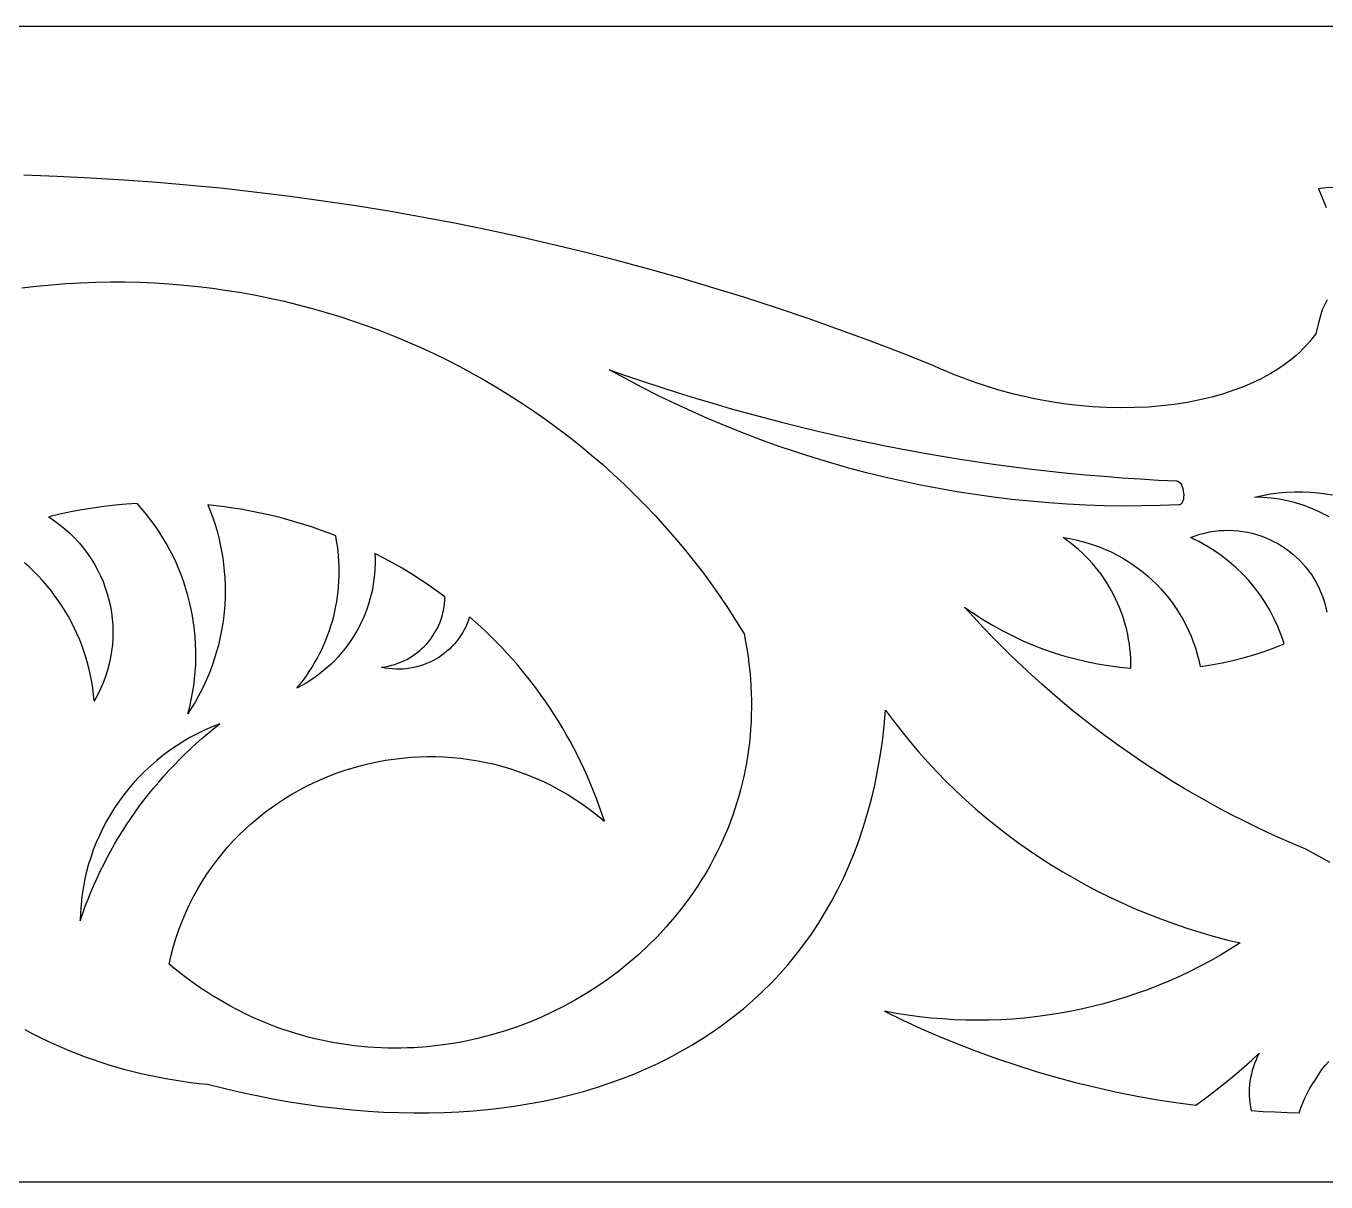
# Model space of a CAD drawing. Extents: x -444 to 493, y 179 to 249.
# Drawn here: x -287.9 to -209.2, y 178.8 to 248.8 of the extents above; entities that cross this region are included whole.
import ezdxf

# ---------------------------------------------------------------- set-up
doc = ezdxf.new("R2010")
doc.units = 0
doc.layers.add('LAYER_1', color=18, linetype='CONTINUOUS')

msp = doc.modelspace()

# ---------------------------------------------------------------- linework, layer by layer
at = {"layer": 'LAYER_1'}
for points in [[(-356.083, 248.777), (-209.633, 248.777), (-141.129, 248.777)], [(-209.115, 232.194), (-209.205, 231.99), (-209.301, 231.789), (-209.405, 231.591), (-209.633, 230.794), (-209.797, 230.142), (-209.97, 229.909), (-210.153, 229.681), (-210.347, 229.46), (-210.551, 229.244), (-210.766, 229.034), (-210.99, 228.83), (-211.223, 228.632), (-211.466, 228.44), (-211.718, 228.254), (-211.979, 228.074), (-212.248, 227.901), (-212.526, 227.733), (-212.813, 227.572), (-213.107, 227.417), (-213.409, 227.268), (-213.719, 227.126), (-214.036, 226.99), (-214.361, 226.86), (-214.692, 226.737), (-215.03, 226.62), (-215.375, 226.51), (-215.726, 226.406), (-216.084, 226.309), (-216.447, 226.218), (-216.816, 226.134), (-217.19, 226.057), (-217.57, 225.986), (-218.345, 225.865), (-219.138, 225.772), (-219.948, 225.706), (-220.773, 225.668), (-221.611, 225.657), (-222.462, 225.676), (-223.322, 225.723), (-224.191, 225.799), (-225.066, 225.905), (-225.947, 226.04), (-226.831, 226.205), (-227.716, 226.4), (-228.158, 226.509), (-228.601, 226.625), (-229.043, 226.75), (-229.484, 226.882), (-229.924, 227.021), (-230.364, 227.169), (-230.801, 227.324), (-231.238, 227.488), (-231.672, 227.659), (-232.105, 227.838), (-232.536, 228.025), (-232.964, 228.22), (-234.845, 228.966), (-236.735, 229.688), (-238.633, 230.385), (-240.538, 231.058), (-242.452, 231.706), (-244.373, 232.33), (-246.302, 232.929), (-248.237, 233.503), (-250.179, 234.053), (-252.128, 234.578), (-254.082, 235.078), (-256.043, 235.553), (-258.01, 236.003), (-259.982, 236.429), (-261.959, 236.829), (-263.942, 237.204), (-265.929, 237.555), (-267.92, 237.88), (-269.916, 238.18), (-271.916, 238.455), (-273.92, 238.704), (-275.927, 238.928), (-277.937, 239.127), (-279.951, 239.301), (-281.967, 239.449), (-283.986, 239.571), (-286.007, 239.668), (-288.03, 239.74)], [(-288.157, 232.919), (-287.261, 233.025), (-286.365, 233.111), (-285.47, 233.18), (-284.575, 233.231), (-283.682, 233.264), (-282.79, 233.279), (-281.899, 233.276), (-281.01, 233.256), (-280.123, 233.218), (-279.238, 233.163), (-278.356, 233.091), (-277.477, 233.001), (-276.601, 232.894), (-275.728, 232.77), (-274.859, 232.63), (-273.993, 232.472), (-273.132, 232.298), (-272.274, 232.107), (-271.422, 231.899), (-270.574, 231.675), (-269.731, 231.435), (-268.893, 231.178), (-268.062, 230.906), (-267.235, 230.617), (-266.415, 230.313), (-265.602, 229.992), (-264.795, 229.656), (-263.994, 229.304), (-263.201, 228.937), (-262.415, 228.554), (-261.637, 228.156), (-260.866, 227.743), (-260.104, 227.314), (-259.35, 226.871), (-258.604, 226.412), (-257.868, 225.939), (-257.14, 225.451), (-256.422, 224.948), (-255.714, 224.431), (-255.015, 223.899), (-254.326, 223.353), (-253.648, 222.792), (-252.98, 222.218), (-252.324, 221.629), (-251.678, 221.027), (-251.044, 220.411), (-250.421, 219.78), (-249.81, 219.137), (-249.212, 218.479), (-248.625, 217.808), (-248.052, 217.124), (-247.491, 216.427), (-246.943, 215.716), (-246.409, 214.993), (-245.888, 214.256), (-245.382, 213.507), (-244.889, 212.744), (-244.411, 211.969), (-244.323, 211.512), (-244.246, 211.056), (-244.178, 210.603), (-244.12, 210.152), (-244.071, 209.704), (-244.032, 209.259), (-244.003, 208.816), (-243.983, 208.376), (-243.972, 207.939), (-243.97, 207.504), (-243.978, 207.073), (-243.994, 206.644), (-244.019, 206.219), (-244.053, 205.796), (-244.096, 205.376), (-244.147, 204.96), (-244.206, 204.547), (-244.274, 204.137), (-244.35, 203.731), (-244.434, 203.328), (-244.526, 202.928), (-244.626, 202.532), (-244.734, 202.139), (-244.85, 201.75), (-244.973, 201.365), (-245.103, 200.983), (-245.241, 200.605), (-245.387, 200.231), (-245.539, 199.861), (-245.699, 199.495), (-245.866, 199.133), (-246.039, 198.775), (-246.22, 198.421), (-246.407, 198.071), (-246.6, 197.726), (-246.8, 197.385), (-247.007, 197.048), (-247.22, 196.715), (-247.439, 196.387), (-247.664, 196.064), (-248.132, 195.431), (-248.623, 194.816), (-249.136, 194.221), (-249.67, 193.646), (-250.225, 193.091), (-250.8, 192.556), (-251.394, 192.042), (-252.007, 191.55), (-252.636, 191.08), (-253.282, 190.632), (-253.944, 190.207), (-254.62, 189.805), (-255.311, 189.427), (-256.015, 189.073), (-256.731, 188.744), (-257.459, 188.44), (-258.198, 188.162), (-258.947, 187.91), (-259.705, 187.684), (-260.471, 187.485), (-261.244, 187.313), (-262.025, 187.169), (-262.811, 187.054), (-263.603, 186.967), (-264.398, 186.91), (-264.797, 186.892), (-265.197, 186.882), (-265.598, 186.879), (-265.999, 186.884), (-266.4, 186.897), (-266.802, 186.917), (-267.204, 186.945), (-267.607, 186.981), (-268.009, 187.024), (-268.411, 187.076), (-268.813, 187.136), (-269.215, 187.203), (-269.617, 187.279), (-270.018, 187.363), (-270.418, 187.455), (-270.818, 187.555), (-271.217, 187.664), (-271.615, 187.781), (-272.012, 187.906), (-272.408, 188.04), (-272.803, 188.183), (-273.196, 188.334), (-273.588, 188.493), (-273.979, 188.662), (-274.368, 188.839), (-274.755, 189.025), (-275.141, 189.22), (-275.524, 189.424), (-275.906, 189.637), (-276.286, 189.859), (-276.663, 190.09), (-277.038, 190.33), (-277.41, 190.58), (-277.78, 190.838), (-278.148, 191.106), (-278.513, 191.384), (-278.874, 191.671), (-279.233, 191.967), (-279.106, 192.516), (-278.962, 193.055), (-278.801, 193.583), (-278.623, 194.1), (-278.429, 194.607), (-278.22, 195.102), (-277.995, 195.587), (-277.756, 196.06), (-277.502, 196.522), (-277.234, 196.972), (-276.952, 197.411), (-276.657, 197.838), (-276.349, 198.253), (-276.029, 198.656), (-275.697, 199.047), (-275.353, 199.426), (-274.997, 199.793), (-274.631, 200.146), (-274.255, 200.487), (-273.868, 200.816), (-273.471, 201.131), (-273.065, 201.434), (-272.651, 201.723), (-272.228, 201.999), (-271.796, 202.261), (-271.357, 202.51), (-270.911, 202.745), (-270.458, 202.967), (-269.998, 203.174), (-269.532, 203.367), (-269.06, 203.546), (-268.583, 203.711), (-268.101, 203.861), (-267.615, 203.997), (-267.124, 204.118), (-266.63, 204.224), (-266.132, 204.315), (-265.631, 204.39), (-265.128, 204.451), (-264.623, 204.496), (-264.115, 204.526), (-263.607, 204.54), (-263.097, 204.538), (-262.587, 204.52), (-262.077, 204.487), (-261.567, 204.437), (-261.058, 204.371), (-260.549, 204.288), (-260.042, 204.189), (-259.537, 204.073), (-259.034, 203.94), (-258.533, 203.79), (-258.036, 203.623), (-257.542, 203.439), (-257.052, 203.238), (-256.566, 203.019), (-256.084, 202.783), (-255.608, 202.528), (-255.137, 202.256), (-254.671, 201.966), (-254.212, 201.658), (-253.759, 201.332), (-253.314, 200.987), (-252.876, 200.623), (-253.028, 201.086), (-253.188, 201.545), (-253.355, 201.999), (-253.53, 202.449), (-253.712, 202.893), (-253.901, 203.334), (-254.097, 203.769), (-254.301, 204.2), (-254.511, 204.626), (-254.728, 205.047), (-254.951, 205.464), (-255.182, 205.875), (-255.418, 206.282), (-255.662, 206.683), (-255.911, 207.08), (-256.167, 207.471), (-256.429, 207.857), (-256.698, 208.238), (-256.972, 208.614), (-257.252, 208.985), (-257.538, 209.35), (-257.829, 209.71), (-258.127, 210.065), (-258.43, 210.414), (-258.738, 210.758), (-259.052, 211.096), (-259.371, 211.428), (-259.695, 211.755), (-260.024, 212.077), (-260.359, 212.393), (-260.698, 212.703), (-261.042, 213.007), (-261.11, 212.799), (-261.187, 212.597), (-261.273, 212.4), (-261.368, 212.21), (-261.471, 212.025), (-261.583, 211.846), (-261.703, 211.674), (-261.83, 211.508), (-261.965, 211.349), (-262.106, 211.197), (-262.254, 211.052), (-262.409, 210.914), (-262.57, 210.784), (-262.736, 210.661), (-262.908, 210.545), (-263.085, 210.438), (-263.267, 210.339), (-263.453, 210.248), (-263.644, 210.166), (-263.839, 210.092), (-264.037, 210.027), (-264.238, 209.971), (-264.443, 209.924), (-264.65, 209.887), (-264.859, 209.859), (-265.071, 209.841), (-265.284, 209.832), (-265.499, 209.834), (-265.715, 209.846), (-265.932, 209.868), (-266.149, 209.901), (-266.367, 209.945), (-266.164, 209.976), (-265.964, 210.015), (-265.768, 210.064), (-265.575, 210.12), (-265.387, 210.185), (-265.203, 210.258), (-265.023, 210.338), (-264.848, 210.426), (-264.677, 210.521), (-264.512, 210.623), (-264.352, 210.732), (-264.197, 210.848), (-264.048, 210.97), (-263.905, 211.098), (-263.767, 211.232), (-263.636, 211.371), (-263.511, 211.516), (-263.393, 211.667), (-263.281, 211.822), (-263.177, 211.983), (-263.079, 212.148), (-262.989, 212.317), (-262.906, 212.49), (-262.831, 212.668), (-262.765, 212.849), (-262.706, 213.033), (-262.655, 213.221), (-262.613, 213.412), (-262.58, 213.606), (-262.555, 213.802), (-262.54, 214.001), (-262.534, 214.202), (-263.038, 214.573), (-263.551, 214.932), (-264.071, 215.28), (-264.598, 215.617), (-265.133, 215.941), (-265.675, 216.254), (-266.224, 216.555), (-266.78, 216.844), (-266.766, 216.526), (-266.765, 216.211), (-266.775, 215.896), (-266.797, 215.584), (-266.83, 215.274), (-266.874, 214.966), (-266.93, 214.661), (-266.996, 214.359), (-267.073, 214.06), (-267.161, 213.765), (-267.26, 213.473), (-267.369, 213.185), (-267.488, 212.902), (-267.617, 212.623), (-267.756, 212.349), (-267.905, 212.08), (-268.063, 211.817), (-268.231, 211.558), (-268.408, 211.306), (-268.595, 211.06), (-268.79, 210.82), (-268.995, 210.587), (-269.208, 210.361), (-269.429, 210.142), (-269.659, 209.93), (-269.898, 209.727), (-270.144, 209.531), (-270.399, 209.343), (-270.661, 209.164), (-270.931, 208.993), (-271.209, 208.832), (-271.494, 208.679), (-271.296, 208.924), (-271.107, 209.173), (-270.924, 209.427), (-270.75, 209.684), (-270.583, 209.946), (-270.424, 210.211), (-270.273, 210.481), (-270.13, 210.753), (-269.995, 211.029), (-269.867, 211.308), (-269.748, 211.591), (-269.636, 211.876), (-269.533, 212.163), (-269.437, 212.453), (-269.35, 212.746), (-269.271, 213.041), (-269.2, 213.337), (-269.138, 213.636), (-269.083, 213.936), (-269.037, 214.237), (-269, 214.54), (-268.971, 214.844), (-268.95, 215.149), (-268.938, 215.455), (-268.934, 215.761), (-268.939, 216.068), (-268.952, 216.375), (-268.974, 216.682), (-269.005, 216.989), (-269.045, 217.296), (-269.093, 217.603), (-269.15, 217.909), (-269.613, 218.087), (-270.078, 218.258), (-270.547, 218.42), (-271.019, 218.575), (-271.494, 218.721), (-271.972, 218.859), (-272.453, 218.988), (-272.936, 219.11), (-273.422, 219.223), (-273.91, 219.327), (-274.401, 219.424), (-274.893, 219.511), (-275.388, 219.59), (-275.885, 219.66), (-276.383, 219.722), (-276.884, 219.775), (-276.727, 219.384), (-276.584, 218.99), (-276.454, 218.593), (-276.336, 218.194), (-276.231, 217.792), (-276.138, 217.389), (-276.058, 216.983), (-275.991, 216.577), (-275.936, 216.169), (-275.894, 215.76), (-275.865, 215.351), (-275.848, 214.941), (-275.843, 214.532), (-275.851, 214.122), (-275.872, 213.714), (-275.905, 213.306), (-275.95, 212.899), (-276.008, 212.494), (-276.078, 212.09), (-276.16, 211.688), (-276.254, 211.289), (-276.361, 210.892), (-276.48, 210.498), (-276.612, 210.107), (-276.755, 209.719), (-276.911, 209.335), (-277.079, 208.955), (-277.259, 208.579), (-277.451, 208.208), (-277.655, 207.841), (-277.872, 207.48), (-278.1, 207.123), (-277.991, 207.545), (-277.896, 207.968), (-277.815, 208.393), (-277.748, 208.818), (-277.694, 209.244), (-277.655, 209.67), (-277.628, 210.097), (-277.616, 210.522), (-277.617, 210.948), (-277.631, 211.372), (-277.659, 211.795), (-277.699, 212.216), (-277.753, 212.636), (-277.82, 213.054), (-277.901, 213.469), (-277.994, 213.881), (-278.099, 214.29), (-278.218, 214.697), (-278.349, 215.099), (-278.493, 215.497), (-278.65, 215.892), (-278.819, 216.281), (-279, 216.666), (-279.194, 217.046), (-279.4, 217.42), (-279.618, 217.789), (-279.848, 218.151), (-280.091, 218.508), (-280.345, 218.857), (-280.611, 219.2), (-280.889, 219.535), (-281.178, 219.863), (-281.846, 219.818), (-282.514, 219.757), (-283.183, 219.68), (-283.853, 219.587), (-284.522, 219.478), (-285.192, 219.352), (-285.861, 219.209), (-286.53, 219.05), (-286.182, 218.818), (-285.849, 218.573), (-285.532, 218.314), (-285.23, 218.042), (-284.943, 217.758), (-284.673, 217.463), (-284.419, 217.157), (-284.181, 216.841), (-283.959, 216.515), (-283.754, 216.18), (-283.566, 215.837), (-283.394, 215.487), (-283.24, 215.13), (-283.103, 214.766), (-282.984, 214.397), (-282.881, 214.023), (-282.797, 213.644), (-282.731, 213.262), (-282.683, 212.877), (-282.653, 212.49), (-282.641, 212.101), (-282.648, 211.711), (-282.674, 211.321), (-282.719, 210.931), (-282.783, 210.542), (-282.867, 210.155), (-282.969, 209.77), (-283.092, 209.388), (-283.234, 209.009), (-283.396, 208.635), (-283.579, 208.265), (-283.782, 207.901), (-283.817, 208.291), (-283.865, 208.678), (-283.924, 209.062), (-283.996, 209.442), (-284.08, 209.82), (-284.175, 210.193), (-284.281, 210.563), (-284.399, 210.928), (-284.529, 211.289), (-284.669, 211.645), (-284.82, 211.997), (-284.982, 212.343), (-285.154, 212.684), (-285.337, 213.02), (-285.531, 213.35), (-285.734, 213.673), (-285.947, 213.991), (-286.17, 214.302), (-286.403, 214.606), (-286.646, 214.903), (-286.897, 215.193), (-287.158, 215.476), (-287.428, 215.751), (-287.707, 216.019), (-287.995, 216.278)], [(-208.993, 219.055), (-209.309, 219.226), (-209.633, 219.384), (-210.086, 219.581), (-210.549, 219.753), (-211.022, 219.901), (-211.503, 220.023), (-211.993, 220.12), (-212.49, 220.191), (-212.993, 220.234), (-213.501, 220.25), (-213.02, 220.356), (-212.536, 220.441), (-212.051, 220.504), (-211.566, 220.547), (-211.082, 220.569), (-210.598, 220.57), (-210.115, 220.55), (-209.633, 220.511), (-209.208, 220.458), (-208.787, 220.39)], [(-208.918, 198.132), (-209.633, 198.512), (-210.402, 198.93), (-211.163, 199.25), (-211.92, 199.581), (-212.671, 199.922), (-213.416, 200.275), (-214.156, 200.638), (-214.89, 201.011), (-215.618, 201.395), (-216.341, 201.79), (-217.057, 202.195), (-217.767, 202.61), (-218.471, 203.036), (-219.168, 203.472), (-219.859, 203.918), (-220.544, 204.373), (-221.221, 204.839), (-221.892, 205.315), (-222.556, 205.8), (-223.213, 206.296), (-223.862, 206.801), (-224.505, 207.315), (-225.14, 207.839), (-225.767, 208.372), (-226.387, 208.915), (-226.999, 209.467), (-227.604, 210.028), (-228.2, 210.599), (-228.788, 211.178), (-229.368, 211.767), (-229.94, 212.364), (-230.504, 212.97), (-231.059, 213.585), (-230.498, 213.196), (-229.926, 212.827), (-229.342, 212.478), (-228.748, 212.15), (-228.144, 211.843), (-227.53, 211.556), (-226.907, 211.291), (-226.276, 211.048), (-225.637, 210.825), (-224.991, 210.625), (-224.338, 210.447), (-223.679, 210.29), (-223.015, 210.156), (-222.345, 210.045), (-221.671, 209.956), (-220.993, 209.891), (-220.993, 210.185), (-221.002, 210.479), (-221.02, 210.771), (-221.048, 211.061), (-221.084, 211.35), (-221.129, 211.636), (-221.183, 211.921), (-221.245, 212.203), (-221.316, 212.483), (-221.395, 212.76), (-221.483, 213.034), (-221.579, 213.305), (-221.683, 213.573), (-221.795, 213.837), (-221.915, 214.098), (-222.043, 214.355), (-222.178, 214.608), (-222.322, 214.857), (-222.473, 215.101), (-222.631, 215.341), (-222.797, 215.576), (-222.971, 215.806), (-223.151, 216.031), (-223.339, 216.251), (-223.533, 216.466), (-223.735, 216.674), (-223.944, 216.877), (-224.159, 217.074), (-224.381, 217.265), (-224.61, 217.449), (-224.845, 217.627), (-225.086, 217.798), (-224.699, 217.736), (-224.318, 217.66), (-223.941, 217.569), (-223.571, 217.464), (-223.206, 217.345), (-222.848, 217.213), (-222.497, 217.067), (-222.153, 216.909), (-221.816, 216.737), (-221.487, 216.554), (-221.165, 216.358), (-220.852, 216.151), (-220.548, 215.932), (-220.252, 215.702), (-219.966, 215.462), (-219.688, 215.21), (-219.421, 214.949), (-219.164, 214.677), (-218.917, 214.396), (-218.681, 214.105), (-218.455, 213.806), (-218.241, 213.497), (-218.039, 213.18), (-217.848, 212.855), (-217.67, 212.522), (-217.504, 212.181), (-217.351, 211.833), (-217.211, 211.478), (-217.084, 211.117), (-216.971, 210.749), (-216.872, 210.374), (-216.788, 209.994), (-216.125, 210.092), (-215.47, 210.212), (-214.823, 210.352), (-214.183, 210.514), (-213.552, 210.696), (-212.929, 210.898), (-212.316, 211.12), (-211.712, 211.361), (-211.798, 211.628), (-211.89, 211.892), (-212.095, 212.409), (-212.326, 212.912), (-212.583, 213.401), (-212.865, 213.875), (-213.172, 214.331), (-213.501, 214.771), (-213.853, 215.192), (-214.227, 215.594), (-214.622, 215.976), (-215.037, 216.337), (-215.472, 216.677), (-215.926, 216.993), (-216.397, 217.286), (-216.64, 217.424), (-216.886, 217.555), (-217.137, 217.679), (-217.391, 217.798), (-217.1, 217.906), (-216.809, 217.999), (-216.516, 218.076), (-216.224, 218.139), (-215.932, 218.186), (-215.64, 218.219), (-215.35, 218.237), (-215.062, 218.241), (-214.775, 218.232), (-214.49, 218.209), (-214.209, 218.173), (-213.93, 218.123), (-213.655, 218.061), (-213.384, 217.987), (-213.117, 217.9), (-212.855, 217.802), (-212.598, 217.691), (-212.347, 217.57), (-212.101, 217.437), (-211.862, 217.293), (-211.63, 217.139), (-211.405, 216.975), (-211.187, 216.8), (-210.978, 216.616), (-210.776, 216.422), (-210.584, 216.219), (-210.4, 216.007), (-210.226, 215.786), (-210.063, 215.556), (-209.909, 215.319), (-209.766, 215.073), (-209.633, 214.82), (-209.52, 214.578), (-209.418, 214.33), (-209.327, 214.076), (-209.247, 213.816), (-209.178, 213.55), (-209.121, 213.28)], [(-287.969, 188.01), (-287.526, 187.777), (-287.079, 187.551), (-286.628, 187.334), (-286.172, 187.124), (-285.713, 186.922), (-285.25, 186.728), (-284.784, 186.542), (-284.314, 186.365), (-283.84, 186.195), (-283.363, 186.034), (-282.883, 185.881), (-282.4, 185.736), (-281.913, 185.599), (-281.424, 185.471), (-280.933, 185.351), (-280.438, 185.24), (-279.942, 185.137), (-279.442, 185.042), (-278.941, 184.957), (-278.437, 184.879), (-277.932, 184.811), (-277.424, 184.751), (-276.915, 184.7), (-275.916, 184.449), (-274.921, 184.218), (-273.932, 184.006), (-272.948, 183.814), (-271.971, 183.641), (-270.999, 183.488), (-270.035, 183.354), (-269.077, 183.24), (-268.126, 183.146), (-267.183, 183.071), (-266.247, 183.015), (-265.32, 182.979), (-264.401, 182.962), (-263.491, 182.965), (-262.59, 182.987), (-261.698, 183.028), (-260.815, 183.089), (-259.943, 183.169), (-259.081, 183.268), (-258.229, 183.386), (-257.389, 183.524), (-256.559, 183.681), (-255.741, 183.857), (-254.935, 184.052), (-254.141, 184.267), (-253.359, 184.501), (-252.59, 184.753), (-251.834, 185.025), (-251.091, 185.316), (-250.361, 185.626), (-249.646, 185.955), (-248.945, 186.303), (-248.258, 186.67), (-247.587, 187.056), (-246.93, 187.461), (-246.289, 187.885), (-245.663, 188.327), (-245.054, 188.789), (-244.461, 189.27), (-243.885, 189.769), (-243.325, 190.287), (-242.783, 190.824), (-242.259, 191.38), (-241.752, 191.954), (-241.264, 192.547), (-240.794, 193.159), (-240.343, 193.79), (-239.911, 194.439), (-239.498, 195.107), (-239.105, 195.794), (-238.733, 196.499), (-238.38, 197.223), (-238.048, 197.965), (-237.737, 198.726), (-237.448, 199.505), (-237.18, 200.303), (-236.934, 201.12), (-236.71, 201.954), (-236.508, 202.808), (-236.329, 203.679), (-236.174, 204.569), (-236.042, 205.478), (-235.933, 206.405), (-235.849, 207.35), (-235.368, 206.697), (-234.872, 206.055), (-234.362, 205.426), (-233.837, 204.809), (-233.297, 204.204), (-232.744, 203.612), (-232.178, 203.033), (-231.598, 202.467), (-231.005, 201.914), (-230.399, 201.375), (-229.781, 200.849), (-229.15, 200.337), (-228.507, 199.839), (-227.853, 199.354), (-227.187, 198.884), (-226.51, 198.429), (-225.822, 197.988), (-225.123, 197.562), (-224.414, 197.151), (-223.695, 196.755), (-222.966, 196.375), (-222.228, 196.009), (-221.48, 195.66), (-220.723, 195.327), (-219.958, 195.009), (-219.184, 194.708), (-218.402, 194.423), (-217.612, 194.155), (-216.814, 193.903), (-216.009, 193.669), (-215.197, 193.451), (-214.378, 193.251), (-214.97, 192.875), (-215.57, 192.514), (-216.179, 192.168), (-216.795, 191.838), (-217.42, 191.523), (-218.051, 191.224), (-218.689, 190.94), (-219.334, 190.673), (-219.985, 190.42), (-220.642, 190.184), (-221.305, 189.964), (-221.973, 189.759), (-222.646, 189.571), (-223.323, 189.398), (-224.004, 189.242), (-224.69, 189.102), (-225.379, 188.978), (-226.071, 188.87), (-226.766, 188.779), (-227.463, 188.704), (-228.163, 188.646), (-228.865, 188.605), (-229.568, 188.58), (-230.272, 188.572), (-230.978, 188.58), (-231.683, 188.606), (-232.389, 188.648), (-233.095, 188.707), (-233.801, 188.783), (-234.505, 188.877), (-235.209, 188.987), (-235.911, 189.115), (-234.799, 188.576), (-233.676, 188.06), (-232.542, 187.569), (-231.398, 187.101), (-230.243, 186.657), (-229.079, 186.238), (-227.907, 185.844), (-226.726, 185.474), (-225.537, 185.129), (-224.342, 184.809), (-223.14, 184.514), (-221.931, 184.244), (-220.718, 184), (-219.5, 183.781), (-218.278, 183.588), (-217.052, 183.421), (-216.549, 183.791), (-216.053, 184.168), (-215.564, 184.552), (-215.08, 184.944), (-214.604, 185.342), (-214.134, 185.747), (-213.671, 186.16), (-213.214, 186.579), (-213.319, 186.375), (-213.414, 186.167), (-213.499, 185.957), (-213.575, 185.744), (-213.64, 185.529), (-213.696, 185.312), (-213.743, 185.093), (-213.779, 184.873), (-213.806, 184.652), (-213.822, 184.43), (-213.829, 184.208), (-213.826, 183.985), (-213.813, 183.763), (-213.791, 183.541), (-213.758, 183.32), (-213.716, 183.1), (-212.985, 183.055), (-212.255, 183.019), (-211.524, 182.993), (-210.794, 182.975), (-210.698, 183.275), (-210.587, 183.569), (-210.463, 183.857), (-210.324, 184.139), (-210.171, 184.414), (-210.006, 184.682), (-209.827, 184.943), (-209.634, 185.269), (-209.437, 185.593), (-209.23, 185.834), (-209.013, 186.066)], [(-126.201, 178.777), (-209.633, 178.777), (-363.929, 178.777)]]:
    msp.add_lwpolyline(points, dxfattribs=at)
msp.add_lwpolyline([(-199.51, 231.257, 0.418111), (-209.632, 238.915), (-209.378, 238.34), (-209.265, 238.058), (-209.162, 237.778)], format="xyb", dxfattribs=at)
msp.add_lwpolyline([(-218.098, 219.775, -0.140096), (-252.584, 227.967, 0.074358), (-218.23, 221.228), (-218.185, 221.222), (-218.143, 221.208), (-218.065, 221.16), (-217.996, 221.088), (-217.936, 220.995), (-217.886, 220.886), (-217.846, 220.764), (-217.817, 220.635), (-217.799, 220.501), (-217.793, 220.368), (-217.798, 220.238), (-217.815, 220.117), (-217.845, 220.008), (-217.888, 219.915), (-217.944, 219.843), (-217.977, 219.815), (-218.014, 219.794), (-218.054, 219.781)], format="xyb", close=True, dxfattribs=at)
msp.add_lwpolyline([(-284.62, 194.594), (-284.47, 195.034), (-284.312, 195.47), (-284.146, 195.903), (-283.973, 196.332), (-283.791, 196.758), (-283.601, 197.18), (-283.404, 197.598), (-283.199, 198.013), (-282.987, 198.423), (-282.767, 198.829), (-282.539, 199.231), (-282.304, 199.628), (-282.062, 200.021), (-281.813, 200.41), (-281.556, 200.794), (-281.293, 201.173), (-281.022, 201.548), (-280.744, 201.917), (-280.46, 202.282), (-280.168, 202.641), (-279.87, 202.996), (-279.566, 203.345), (-279.254, 203.688), (-278.936, 204.026), (-278.612, 204.359), (-278.281, 204.686), (-277.943, 205.007), (-277.6, 205.322), (-277.25, 205.632), (-276.894, 205.935), (-276.532, 206.232), (-276.164, 206.523), (-276.633, 206.338), (-277.091, 206.136), (-277.539, 205.918), (-277.975, 205.685), (-278.401, 205.437), (-278.816, 205.174), (-279.218, 204.898), (-279.609, 204.607), (-279.987, 204.303), (-280.353, 203.987), (-280.706, 203.657), (-281.046, 203.316), (-281.372, 202.963), (-281.684, 202.599), (-281.983, 202.224), (-282.267, 201.838), (-282.537, 201.443), (-282.791, 201.038), (-283.03, 200.624), (-283.254, 200.201), (-283.462, 199.769), (-283.654, 199.33), (-283.829, 198.883), (-283.988, 198.43), (-284.13, 197.969), (-284.254, 197.502), (-284.361, 197.03), (-284.45, 196.552), (-284.52, 196.069), (-284.573, 195.581), (-284.606, 195.089)], close=True, dxfattribs=at)

doc.saveas('drawing.dxf')
